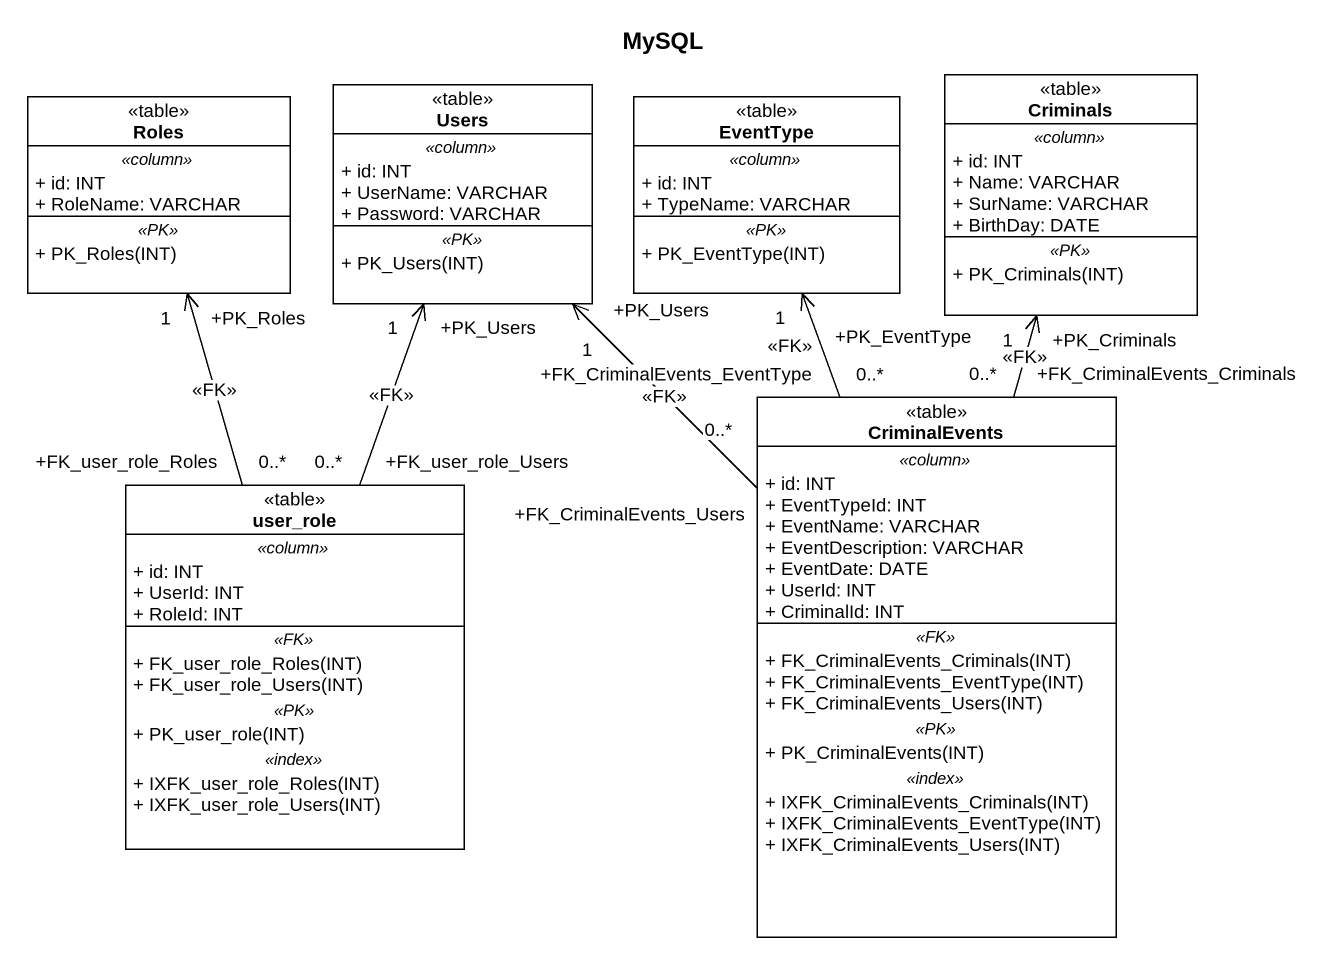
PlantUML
@startuml
title MySQL
hide circle
hide empty members
skinparam classAttributeIconSize 0
class Roles <<table>> #FFFFFF {
  .. <<column>> ..
  + id: INT
  + RoleName: VARCHAR
  .. <<PK>> ..
  + PK_Roles(INT)
}
class Users <<table>> #FFFFFF {
  .. <<column>> ..
  + id: INT
  + UserName: VARCHAR
  + Password: VARCHAR
  .. <<PK>> ..
  + PK_Users(INT)
}
class EventType <<table>> #FFFFFF {
  .. <<column>> ..
  + id: INT
  + TypeName: VARCHAR
  .. <<PK>> ..
  + PK_EventType(INT)
}
class Criminals <<table>> #FFFFFF {
  .. <<column>> ..
  + id: INT
  + Name: VARCHAR
  + SurName: VARCHAR
  + BirthDay: DATE
  .. <<PK>> ..
  + PK_Criminals(INT)
}
class CriminalEvents <<table>> #FFFFFF {
  .. <<column>> ..
  + id: INT
  + EventTypeId: INT
  + EventName: VARCHAR
  + EventDescription: VARCHAR
  + EventDate: DATE
  + UserId: INT
  + CriminalId: INT
  .. <<FK>> ..
  + FK_CriminalEvents_Criminals(INT)
  + FK_CriminalEvents_EventType(INT)
  + FK_CriminalEvents_Users(INT)
  .. <<PK>> ..
  + PK_CriminalEvents(INT)
  .. <<index>> ..
  + IXFK_CriminalEvents_Criminals(INT)
  + IXFK_CriminalEvents_EventType(INT)
  + IXFK_CriminalEvents_Users(INT)
}
class user_role <<table>> #FFFFFF {
  .. <<column>> ..
  + id: INT
  + UserId: INT
  + RoleId: INT
  .. <<FK>> ..
  + FK_user_role_Roles(INT)
  + FK_user_role_Users(INT)
  .. <<PK>> ..
  + PK_user_role(INT)
  .. <<index>> ..
  + IXFK_user_role_Roles(INT)
  + IXFK_user_role_Users(INT)
}
CriminalEvents "+FK_CriminalEvents_Users\n0..*" -up-> "+PK_Users\n1" Users : <<FK>>
CriminalEvents "+FK_CriminalEvents_EventType\n0..*" -up-> "+PK_EventType\n1" EventType : <<FK>>
CriminalEvents "+FK_CriminalEvents_Criminals\n0..*" -up-> "+PK_Criminals\n1" Criminals : <<FK>>
user_role "+FK_user_role_Roles\n0..*" -up-> "+PK_Roles\n1" Roles : <<FK>>
user_role "+FK_user_role_Users\n0..*" -up-> "+PK_Users\n1" Users : <<FK>>
@enduml
